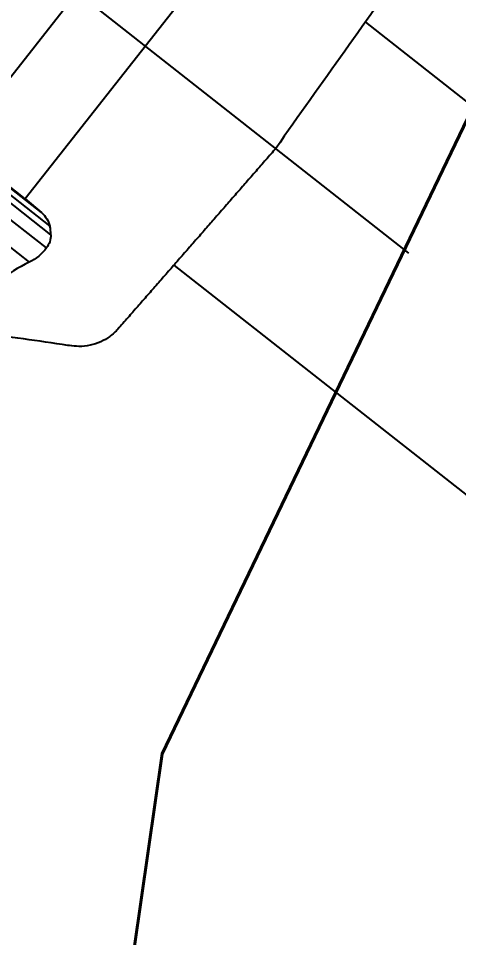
# Model space of a CAD drawing. Header units: millimetres. Extents: x 1145859089 to 1147511753, y -1047484727 to -1047247487.
# Drawn here: x 1146333279.2 to 1146333365.3, y -1047433708.7 to -1047433528.8 of the extents above; entities that cross this region are included whole.
import ezdxf
from ezdxf.xclip import XClip

# ---------------------------------------------------------------- set-up
doc = ezdxf.new("R2010")
doc.units = ezdxf.units.MM
doc.header["$LTSCALE"] = 100
doc.header["$MEASUREMENT"] = 0
doc.header["$XCLIPFRAME"] = 2
doc.linetypes.add('단지배치도$0$CENTER', pattern=[31, 30, -0.5, 0, -0.5])
doc.layers.get('0').update_dxf_attribs({"linetype": 'CONTINUOUS'})
for name, color, linetype in [('XREF', 135, 'CONTINUOUS'), ('단지배치도$0$S240910', 33, 'CONTINUOUS'), ('단지배치도$0$W240910', 135, 'CONTINUOUS')]:
    doc.layers.add(name, color=color, linetype=linetype)
doc.styles.add('단지배치도$0$WS1', font='romans.shx', dxfattribs={"width": 0.8, "bigfont": 'whgtxt.shx'})

# ---------------------------------------------------------------- blocks, each defined once
blk = doc.blocks.new('단지배치도$0$zw$9902')
at = {"layer": '단지배치도$0$W240910', "linetype": '단지배치도$0$CENTER', "ltscale": 50}
blk.add_line((64681.94, -62205.46), (64200.6, -61826.94), dxfattribs=at)
at = {"layer": '단지배치도$0$W240910', "linetype": '단지배치도$0$CENTER', "ltscale": 20}
blk.add_line((64471.17, -62339.95), (64762.94, -61968.93), dxfattribs=at)
at = {"layer": '단지배치도$0$W240910', "linetype": 'ByBlock', "ltscale": 20}
for p, q in [((64653.87, -62135.12), (64606.91, -62194.84)), ((64673.41, -62160.28), (64771.12, -62237.11)), ((64611.93, -62201.85), (64572.19, -62170.6)), ((64573.89, -62170.4), (64611.73, -62200.15)), ((64610.1, -62197.54), (64576.81, -62171.36)), ((64611.06, -62204.45), (64569.87, -62172.06)), ((64606.91, -62194.84), (64580.18, -62173.82)), ((64567.95, -62175.97), (64607.71, -62207.24)), ((64606.91, -62194.84), (64610.1, -62197.54)), ((64635.98, -62207.8), (64733.73, -62284.67))]:
    blk.add_line(p, q, dxfattribs=at)
for centre, radius, start, end in [((64605.26, -62201.77), 6.67, 359.3121, 14.0621), ((64622.7, -62238.27), 34.46, 115.788, 139.3968)]:
    blk.add_arc(centre, radius, start, end, dxfattribs=at)
for points, knots in [([(64676.18, -62118.24), (64676.54, -62118.46), (64678.97, -62124.73), (64681.91, -62131.46), (64684.87, -62139.45), (64685.16, -62143.22), (64674.72, -62158.74), (64664.84, -62172.22), (64655.89, -62184.98)], [0, 0, 0, 0, 1.099982, 20.542667, 21.27525, 27.305259, 30.651338, 77.40869, 77.40869, 77.40869, 77.40869]), ([(64625.03, -62220.31), (64624.56, -62220.84), (64623.52, -62221.81), (64621.04, -62223.26), (64618.26, -62223.87), (64615.71, -62223.58), (64608.86, -62222.55), (64602.23, -62221.66), (64596.1, -62220.72), (64595.82, -62220.43)], [0, 0, 0, 0, 2.150943, 4.213586, 8.616621, 10.440412, 11.895892, 29.416902, 30.503738, 30.503738, 30.503738, 30.503738])]:
    blk.add_open_spline(points, degree=3, knots=knots, dxfattribs=at)
blk.add_rational_spline([(64655.89, -62184.98), (64640.49, -62202.67), (64625.04, -62220.31)], [1, 0.999998462546, 1], degree=2, dxfattribs=at)
for points in [[(64610.1, -62197.54), (64610.9, -62198.21), (64611.48, -62199.14), (64611.73, -62200.15)], [(64611.93, -62201.85), (64611.92, -62202.78), (64611.61, -62203.7), (64611.06, -62204.45)], [(64611.06, -62204.45), (64610.2, -62205.64), (64609.04, -62206.61), (64607.71, -62207.25)]]:
    blk.add_open_spline(points, degree=3, dxfattribs=at)
at = {"layer": '단지배치도$0$S240910', "style": '단지배치도$0$WS1', "width": 0.8}
blk.add_text('FH:32.00', height=1200, dxfattribs=at).set_placement((60354.83, -63274.83))
blk = doc.blocks.new('단지배치도')
blk.add_blockref('단지배치도$0$zw$9902', (141034.19, 142437.16))

msp = doc.modelspace()

# ---------------------------------------------------------------- block references
at = {"layer": 'XREF'}
ref = msp.add_blockref('단지배치도', (1146127639.433662, -1047513806.462535), dxfattribs=at)
XClip(ref).set_block_clipping_path([(72982.4064819524, 34919.7593965302), (360382.4067475507, 255319.7593436702)])

doc.saveas('drawing.dxf')
